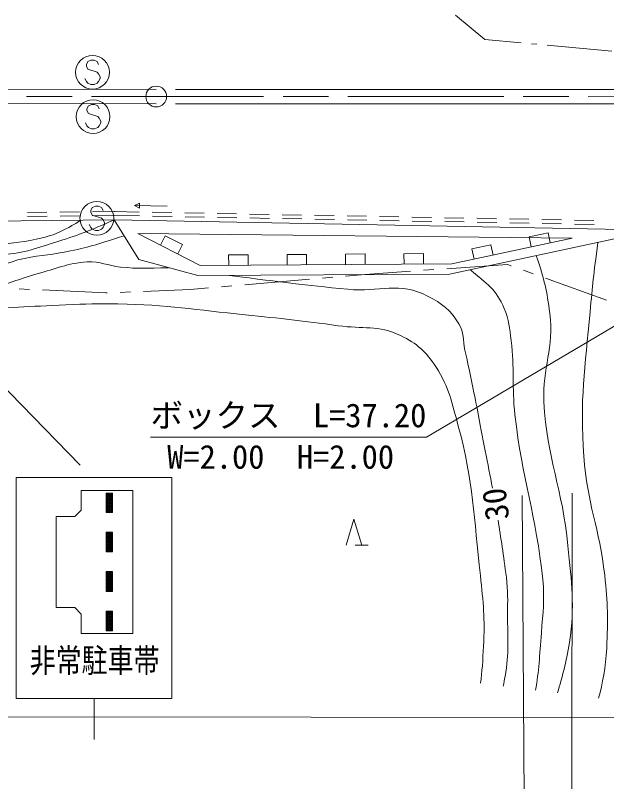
# Model space of a CAD drawing. Units: millimetres, scale not verified. Extents: x 40000 to 680000, y 20000 to 380000.
# Drawn here: x 358700 to 404224, y 235203 to 294162 of the extents above; entities that cross this region are included whole.
import ezdxf
from ezdxf.enums import TextEntityAlignment as Align

# ---------------------------------------------------------------- set-up
doc = ezdxf.new("R2010")
doc.units = ezdxf.units.MM
doc.header["$LTSCALE"] = 1000
doc.linetypes.add('CHAIN', pattern=[18.5, 12, -1.5, 3.5, -1.5])
for name, color, linetype, lineweight in [('M-BGD', 7, 'Continuous', 13), ('M-BMK', 2, 'CHAIN', 13), ('M-BMK-ROW', 30, 'Continuous', 13), ('M-BMK-SRVR', 3, 'Continuous', 13), ('M-STR-HTXT', 7, 'Continuous', 13), ('M-STR-STRC', 7, 'Continuous', 13)]:
    doc.layers.add(name, color=color, linetype=linetype, lineweight=lineweight)
doc.styles.add('ＭＳ ゴシック', font='')
doc.styles.get('ＭＳ ゴシック').set_extended_font_data('MS Gothic')

msp = doc.modelspace()

# ---------------------------------------------------------------- linework, layer by layer
at = {"layer": 'M-BGD'}
for p, q in [((392596, 294162), (394833, 292313)), ((394833, 292313), (397648, 292051)), ((398445, 291978), (398843, 291941)), ((399640, 291867), (404618, 291405)), ((367881, 279520), (368259, 279702)), ((370381, 279484), (367881, 279520)), ((368254, 279327), (367881, 279520)), ((368259, 279702), (368254, 279327)), ((361134, 279008), (359634, 278992)), ((363634, 279035), (362134, 279019)), ((366368, 279064), (364634, 279045)), ((368239, 279029), (366320, 279065)), ((366320, 279065), (366368, 279064)), ((370739, 278983), (369239, 279011)), ((373239, 278936), (371739, 278964)), ((375738, 278889), (374238, 278917)), ((361141, 278708), (359641, 278692)), ((363641, 278735), (362141, 278719)), ((366371, 278764), (364641, 278746)), ((368263, 278729), (366371, 278764)), ((370763, 278682), (369263, 278710)), ((373262, 278636), (371763, 278664)), ((375762, 278589), (374262, 278617)), ((378238, 278843), (376738, 278871)), ((378262, 278542), (376762, 278570)), ((380737, 278796), (379238, 278824)), ((380761, 278496), (379261, 278524)), ((383237, 278750), (381737, 278778)), ((383261, 278449), (381761, 278477)), ((385736, 278703), (384237, 278731)), ((385760, 278403), (384261, 278431)), ((388236, 278657), (386736, 278684)), ((388260, 278356), (386760, 278384)), ((390736, 278610), (389236, 278638)), ((390759, 278309), (389260, 278337)), ((393235, 278563), (391735, 278591)), ((393259, 278263), (391759, 278291)), ((395735, 278517), (394235, 278545)), ((398234, 278470), (396735, 278498)), ((400734, 278424), (399234, 278452)), ((403233, 278377), (401734, 278405)), ((395759, 278216), (394259, 278244)), ((398258, 278170), (396758, 278198)), ((400758, 278123), (399258, 278151)), ((403257, 278076), (401757, 278104)), ((401577, 277019), (368130, 277373)), ((370228, 277200), (369865, 276487)), ((371564, 276518), (370228, 277200)), ((399712, 277440), (398245, 277127)), ((398245, 277127), (398412, 276344)), ((399879, 276657), (399712, 277440)), ((371201, 275805), (371564, 276518)), ((395311, 276501), (393844, 276188)), ((393844, 276188), (394011, 275406)), ((395478, 275719), (395311, 276501)), ((376619, 275743), (375119, 275733)), ((375119, 275733), (375124, 274933)), ((376624, 274943), (376619, 275743)), ((381119, 275772), (379619, 275762)), ((379619, 275762), (379624, 274962)), ((381124, 274972), (381119, 275772)), ((385619, 275801), (384119, 275791)), ((384119, 275791), (384124, 274991)), ((385624, 275001), (385619, 275801)), ((390119, 275830), (388619, 275820)), ((388619, 275820), (388624, 275020)), ((390124, 275030), (390119, 275830)), ((384171, 253388), (384771, 255388)), ((384771, 255388), (385371, 253388)), ((384871, 253388), (385871, 253388))]:
    msp.add_line(p, q, dxfattribs=at)
for points in [[(68574, 288850), (144329, 288751), (168574, 288720), (217555, 288656), (264836, 288595), (318245, 288525), (369546, 288463)], [(371039, 288462), (404120, 288455), (445541, 288445), (470065, 288423), (515891, 288058), (566421, 288256), (570155, 288341)], [(68572, 287750), (144327, 287651), (168572, 287620), (217553, 287556), (264834, 287495), (318244, 287425), (369545, 287363)], [(371039, 287362), (404120, 287355), (445540, 287345), (470060, 287323), (515888, 286958), (566436, 287156), (570177, 287242)], [(328242, 276759), (343615, 277800), (351930, 278280), (366308, 278419)], [(570356, 278341), (547456, 277900), (450162, 277548), (406809, 277664), (366308, 278419)], [(406146, 277251), (392120, 274260), (372743, 274136), (368207, 275372), (366308, 278419)], [(401577, 277019), (392312, 275044), (372936, 274919), (368130, 277373)]]:
    msp.add_lwpolyline(points, dxfattribs=at)
for points, knots in [([(346627, 277852), (348015, 277353), (348444, 277211), (349640, 276915), (351044, 276568), (351862, 276519), (353292, 276308), (355017, 276054), (355980, 275632), (357719, 275749), (359456, 275866), (360390, 276277), (362053, 276791), (363753, 277316), (364348, 277574), (366308, 278419)], [0, 0, 0, 0, 1, 1, 1, 2, 2, 2, 3, 3, 3, 4, 4, 4, 5, 5, 5, 5]), ([(350438, 278194), (351601, 277584), (352036, 277389), (353127, 277062), (354526, 276643), (355373, 276595), (356833, 276574), (358199, 276556), (358972, 276672), (360311, 276941), (361330, 277146), (361899, 277353), (362812, 277850), (363174, 278047), (363316, 278119), (363716, 278394)], [0, 0, 0, 0, 1, 1, 1, 2, 2, 2, 3, 3, 3, 4, 4, 4, 5, 5, 5, 5]), ([(328511, 276777), (328669, 275387), (328723, 273611), (330221, 273118), (331223, 272787), (331877, 273196), (332901, 273447), (334974, 273955), (335971, 274802), (338054, 275266), (340332, 275773), (341677, 275672), (344009, 275737), (344655, 275755), (345016, 275690), (345660, 275635), (347838, 275451), (349035, 275143), (351210, 274920), (353007, 274736), (354017, 274400), (355819, 274531), (357262, 274635), (357988, 275162), (359404, 275459), (360773, 275745), (361570, 275742), (362938, 276033), (364578, 276381), (365146, 276579), (367068, 277199)], [0, 0, 0, 0, 1, 1, 1, 2, 2, 2, 3, 3, 3, 4, 4, 4, 5, 5, 5, 6, 6, 6, 7, 7, 7, 8, 8, 8, 9, 9, 9, 10, 10, 10, 10]), ([(403595, 241628), (403912, 242772), (404147, 243991), (404225, 245482), (404339, 247667), (404306, 248906), (404070, 251082), (403678, 254691), (402713, 256614), (402460, 260235), (402158, 264571), (402542, 267024), (402948, 271350), (403145, 273443), (403207, 274152), (403549, 276697)], [0, 0, 0, 0, 1, 1, 1, 2, 2, 2, 3, 3, 3, 4, 4, 4, 5, 5, 5, 5]), ([(398799, 275684), (399450, 273745), (399620, 273000), (399845, 271225), (400180, 268581), (399264, 267079), (399397, 264418), (399617, 260044), (400828, 257718), (401244, 253359), (401521, 250463), (401787, 248789), (401358, 245912), (401123, 244338), (400792, 243275), (400445, 242027)], [0, 0, 0, 0, 1, 1, 1, 2, 2, 2, 3, 3, 3, 4, 4, 4, 5, 5, 5, 5]), ([(325056, 275123), (325712, 274439), (325936, 274145), (326654, 273734), (327085, 273488), (327455, 273554), (327809, 273208), (328403, 272627), (327789, 271657), (328474, 271188), (329121, 270746), (329604, 270547), (330386, 270583), (332844, 270697), (333975, 271949), (336317, 272703), (338216, 273314), (339263, 273811), (341244, 274046), (342868, 274239), (343795, 274122), (345430, 274109), (346532, 274101), (347151, 274087), (348250, 274009), (350182, 273872), (351238, 273539), (353168, 273388), (354522, 273281), (355295, 273054), (356643, 273228), (358146, 273422), (358913, 273889), (360379, 274271), (361875, 274661), (362686, 275092), (364228, 275189), (365244, 275252), (365792, 274898), (366806, 274796), (368240, 274651), (368772, 274694), (370495, 274748)], [0, 0, 0, 0, 1, 1, 1, 2, 2, 2, 3, 3, 3, 4, 4, 4, 5, 5, 5, 6, 6, 6, 7, 7, 7, 8, 8, 8, 9, 9, 9, 10, 10, 10, 11, 11, 11, 12, 12, 12, 13, 13, 13, 14, 14, 14, 14]), ([(393698, 274597), (394993, 273528), (395749, 273056), (396332, 271616), (396701, 270703), (396741, 270129), (396866, 269152), (397150, 266935), (396912, 265659), (397161, 263439), (397723, 258445), (398796, 255752), (399303, 250752), (399465, 249160), (399311, 248253), (399195, 246657), (399067, 244895), (399002, 243672), (398748, 242243)], [0, 0, 0, 0, 1, 1, 1, 2, 2, 2, 3, 3, 3, 4, 4, 4, 5, 5, 5, 6, 6, 6, 6]), ([(375186, 274151), (379578, 273593), (380731, 273429), (384298, 273087), (386695, 272857), (388308, 273682), (390443, 272566), (391551, 271987), (392189, 271509), (392836, 270439), (393258, 269741), (393138, 269203), (393312, 268407), (393695, 266664), (393904, 265687), (394241, 263934), (394700, 261546), (395082, 259655), (395427, 257787)], [0, 0, 0, 0, 1, 1, 1, 2, 2, 2, 3, 3, 3, 4, 4, 4, 5, 5, 5, 6, 6, 6, 6]), ([(321935, 273543), (323624, 272638), (324602, 272177), (325565, 270636), (326404, 269294), (326277, 268271), (326728, 266754), (326849, 266347), (326691, 265906), (327035, 265711), (327981, 265175), (328858, 265961), (329943, 266390), (333389, 267753), (334662, 269864), (338116, 271207), (339652, 271805), (340632, 271748), (342265, 271975), (343130, 272096), (343612, 272226), (344485, 272248), (344668, 272253), (344770, 272223), (344951, 272199), (346489, 271995), (347324, 271707), (348866, 271531), (351360, 271247), (352783, 271479), (355292, 271541), (358147, 271612), (359741, 271780), (362594, 271886), (364158, 271944), (365035, 271999), (366599, 271968), (370438, 271893), (372573, 271501), (376393, 271117), (379198, 270836), (380770, 270673), (383561, 270281), (385437, 270017), (386646, 270350), (388353, 269527), (389640, 268906), (390312, 268296), (391088, 267095), (392117, 265505), (392306, 264387), (392801, 262559), (393987, 258180), (393993, 255577), (394498, 251067), (394736, 248952), (394847, 247749), (394744, 245623), (394692, 244550), (394626, 243637), (394520, 242779)], [0, 0, 0, 0, 1, 1, 1, 2, 2, 2, 3, 3, 3, 4, 4, 4, 5, 5, 5, 6, 6, 6, 7, 7, 7, 8, 8, 8, 9, 9, 9, 10, 10, 10, 11, 11, 11, 12, 12, 12, 13, 13, 13, 14, 14, 14, 15, 15, 15, 16, 16, 16, 17, 17, 17, 18, 18, 18, 19, 19, 19, 20, 20, 20, 20]), ([(395860, 255322), (396079, 253997), (396288, 252585), (396500, 250936), (396643, 249827), (396594, 249193), (396594, 248075), (396593, 246209), (396736, 245137), (396401, 243302), (396354, 243047), (396309, 242799), (396264, 242558)], [0, 0, 0, 0, 1, 1, 1, 2, 2, 2, 3, 3, 3, 4, 4, 4, 4])]:
    msp.add_open_spline(points, degree=3, knots=knots, dxfattribs=at)
at = {"layer": 'M-BMK'}
msp.add_lwpolyline([(68573, 288300), (365007, 287914), (365807, 287913), (466230, 287890), (500215, 287739)], dxfattribs=at)
at = {"layer": 'M-BMK-ROW'}
for p, q in [((391908, 274669), (396587, 274997)), ((396587, 274997), (396878, 274893)), ((384129, 274098), (385630, 274228)), ((385630, 274228), (389115, 274473)), ((390112, 274543), (390910, 274599)), ((397819, 274553), (398571, 274282)), ((376358, 273425), (381339, 273856)), ((382336, 273943), (383133, 274012)), ((399512, 273943), (404215, 272247)), ((358986, 273118), (359785, 273080)), ((360784, 273033), (365656, 272803)), ((368576, 272919), (372152, 273061)), ((372152, 273061), (373568, 273184)), ((374565, 273270), (375362, 273339)), ((365656, 272803), (365779, 272808)), ((366778, 272848), (367577, 272880))]:
    msp.add_line(p, q, dxfattribs=at)
at = {"layer": 'M-BMK-SRVR'}
msp.add_circle((369545, 287913), 800, dxfattribs=at)
at = {"layer": 'M-STR-HTXT'}
for p, q in [((397720, 257215), (397943, 223170)), ((401557, 257408), (401529, 230643)), ((571131, 239978), (68511, 240502))]:
    msp.add_line(p, q, dxfattribs=at)
msp.add_lwpolyline([(425747, 282621), (390361, 261719), (369111, 261719)], dxfattribs=at)
at = {"layer": 'M-STR-STRC'}
for p, q in [((364523, 290724), (364287, 290606)), ((364759, 290724), (364523, 290724)), ((364996, 290606), (364759, 290724)), ((364287, 290606), (364169, 290370)), ((364169, 290370), (364169, 290252)), ((364169, 290252), (364287, 290015)), ((365114, 290370), (364996, 290606)), ((364287, 290015), (364996, 289779)), ((364996, 289779), (365114, 289661)), ((365114, 289661), (365232, 289424)), ((364169, 289070), (364050, 289306)), ((364287, 288952), (364169, 289070)), ((364523, 288834), (364287, 288952)), ((364996, 288952), (364759, 288834)), ((365114, 289070), (364996, 288952)), ((365232, 289306), (365114, 289070)), ((365232, 289424), (365232, 289306)), ((364759, 288834), (364523, 288834)), ((364331, 287196), (364213, 286959)), ((364567, 287314), (364331, 287196)), ((364804, 287314), (364567, 287314)), ((365040, 287196), (364804, 287314)), ((365158, 286959), (365040, 287196)), ((364213, 286959), (364213, 286841)), ((364213, 286841), (364331, 286605)), ((364331, 286605), (365040, 286369)), ((365040, 286369), (365158, 286250)), ((365158, 286250), (365277, 286014)), ((365277, 286014), (365277, 285896)), ((364213, 285659), (364095, 285896)), ((364331, 285541), (364213, 285659)), ((364567, 285423), (364331, 285541)), ((364804, 285423), (364567, 285423)), ((365040, 285541), (364804, 285423)), ((365158, 285659), (365040, 285541)), ((365277, 285896), (365158, 285659)), ((364860, 279489), (364624, 279371)), ((365097, 279489), (364860, 279489)), ((365333, 279371), (365097, 279489)), ((364624, 279371), (364506, 279135)), ((364506, 279135), (364506, 279016)), ((364506, 279016), (364624, 278780)), ((365451, 279135), (365333, 279371)), ((364624, 278780), (365333, 278544)), ((365333, 278544), (365451, 278426)), ((365451, 278426), (365570, 278189)), ((364506, 277835), (364388, 278071)), ((364624, 277716), (364506, 277835)), ((364860, 277598), (364624, 277716)), ((365333, 277716), (365097, 277598)), ((365451, 277835), (365333, 277716)), ((365570, 278071), (365451, 277835)), ((365570, 278189), (365570, 278071)), ((363694, 259557), (346273, 277383)), ((365097, 277598), (364860, 277598)), ((358759, 258600), (370759, 258600)), ((358759, 241600), (358759, 258600)), ((370759, 258600), (370759, 241600)), ((367759, 257600), (363759, 257600)), ((363759, 257600), (363759, 256098)), ((365682, 257400), (365682, 255920)), ((366182, 257400), (365682, 257400)), ((365682, 257385), (365698, 257400)), ((365682, 257243), (365839, 257400)), ((365682, 257102), (365980, 257400)), ((365682, 256960), (366122, 257400)), ((365682, 256819), (366182, 257319)), ((366182, 256814), (365682, 257314)), ((365682, 256678), (366182, 257178)), ((366182, 256672), (365682, 257172)), ((366182, 256955), (365737, 257400)), ((366182, 257097), (365879, 257400)), ((366182, 257238), (366020, 257400)), ((366182, 257379), (366161, 257400)), ((366182, 257400), (366182, 255920)), ((367759, 257600), (367759, 246600)), ((365682, 256536), (366182, 257036)), ((366182, 256531), (365682, 257031)), ((365682, 256395), (366182, 256895)), ((366182, 256390), (365682, 256890)), ((365682, 256253), (366182, 256753)), ((366182, 256248), (365682, 256748)), ((365682, 256112), (366182, 256612)), ((366182, 256107), (365682, 256607)), ((363759, 256098), (363291, 255600)), ((365682, 255970), (366182, 256470)), ((366182, 255965), (365682, 256465)), ((366086, 255920), (365682, 256324)), ((365944, 255920), (365682, 256182)), ((365803, 255920), (365682, 256041)), ((365682, 255920), (366182, 255920)), ((365773, 255920), (366182, 256329)), ((365915, 255920), (366182, 256188)), ((366056, 255920), (366182, 256046)), ((363291, 255600), (361843, 255600)), ((361843, 255600), (361843, 248600)), ((365682, 254400), (366182, 254400)), ((365682, 254400), (365682, 252880)), ((365682, 254398), (365684, 254400)), ((365682, 254257), (365826, 254400)), ((365682, 254115), (365967, 254400)), ((365682, 253974), (366108, 254400)), ((365682, 253832), (366182, 254332)), ((366182, 253765), (365682, 254265)), ((365682, 253691), (366182, 254191)), ((366182, 253623), (365682, 254123)), ((366182, 253906), (365688, 254400)), ((366182, 254048), (365829, 254400)), ((366182, 254189), (365971, 254400)), ((366182, 254330), (366112, 254400)), ((366182, 254400), (366182, 252880)), ((365682, 253550), (366182, 254050)), ((366182, 253482), (365682, 253982)), ((365682, 253408), (366182, 253908)), ((366182, 253340), (365682, 253840)), ((365682, 253267), (366182, 253767)), ((366182, 253199), (365682, 253699)), ((365682, 253125), (366182, 253625)), ((366182, 253058), (365682, 253558)), ((365682, 252984), (366182, 253484)), ((366182, 252916), (365682, 253416)), ((366077, 252880), (365682, 253275)), ((365935, 252880), (365682, 253133)), ((365794, 252880), (365682, 252992)), ((365720, 252880), (366182, 253343)), ((365861, 252880), (366182, 253201)), ((366003, 252880), (366182, 253060)), ((365682, 252880), (366182, 252880)), ((366144, 252880), (366182, 252918)), ((365682, 251360), (366182, 251360)), ((365682, 251360), (365682, 249840)), ((365682, 251302), (365741, 251360)), ((365682, 251160), (365882, 251360)), ((365682, 251019), (366024, 251360)), ((365682, 250877), (366165, 251360)), ((366182, 250763), (365682, 251263)), ((365682, 250736), (366182, 251236)), ((366182, 250905), (365727, 251360)), ((366182, 251046), (365868, 251360)), ((366182, 251188), (366009, 251360)), ((366182, 251329), (366151, 251360)), ((366182, 251360), (366182, 249840)), ((366182, 250622), (365682, 251122)), ((365682, 250594), (366182, 251094)), ((366182, 250480), (365682, 250980)), ((365682, 250453), (366182, 250953)), ((366182, 250339), (365682, 250839)), ((365682, 250312), (366182, 250812)), ((366182, 250198), (365682, 250698)), ((365682, 250170), (366182, 250670)), ((366182, 250056), (365682, 250556)), ((365682, 250029), (366182, 250529)), ((366182, 249915), (365682, 250415)), ((365682, 249887), (366182, 250387)), ((366115, 249840), (365682, 250273)), ((365974, 249840), (365682, 250132)), ((365832, 249840), (365682, 249990)), ((365776, 249840), (366182, 250246)), ((365918, 249840), (366182, 250104)), ((365691, 249840), (365682, 249849)), ((365682, 249840), (366182, 249840)), ((366059, 249840), (366182, 249963)), ((361843, 248600), (363285, 248600)), ((363285, 248600), (363759, 248093)), ((365682, 248320), (366182, 248320)), ((365682, 248320), (365682, 246800)), ((365682, 248191), (365811, 248320)), ((365682, 248050), (365952, 248320)), ((365682, 247908), (366094, 248320)), ((365682, 247767), (366182, 248267)), ((366182, 247762), (365682, 248262)), ((366182, 247903), (365765, 248320)), ((366182, 248045), (365907, 248320)), ((366182, 248186), (366048, 248320)), ((366182, 248320), (366182, 246800)), ((363759, 246600), (363759, 248093)), ((365682, 247626), (366182, 248126)), ((366182, 247620), (365682, 248120)), ((365682, 247484), (366182, 247984)), ((366182, 247479), (365682, 247979)), ((365682, 247343), (366182, 247843)), ((366182, 247338), (365682, 247838)), ((365682, 247201), (366182, 247701)), ((366182, 247196), (365682, 247696)), ((365682, 247060), (366182, 247560)), ((366182, 247055), (365682, 247555)), ((365682, 246918), (366182, 247418)), ((366182, 246913), (365682, 247413)), ((366154, 246800), (365682, 247272)), ((366012, 246800), (365682, 247130)), ((365705, 246800), (366182, 247277)), ((365847, 246800), (366182, 247136)), ((363759, 246600), (367759, 246600)), ((365871, 246800), (365682, 246989)), ((365729, 246800), (365682, 246848)), ((365682, 246800), (366182, 246800)), ((365988, 246800), (366182, 246994)), ((366130, 246800), (366182, 246853)), ((358759, 241600), (370759, 241600)), ((364759, 241600), (364759, 238458))]:
    msp.add_line(p, q, dxfattribs=at)
for centre in [(364641, 289779), (364686, 286369), (364979, 278544)]:
    msp.add_circle(centre, 1300, dxfattribs=at)

# ---------------------------------------------------------------- texts
at = {"layer": 'M-BGD', "style": 'ＭＳ ゴシック'}
msp.add_text('30', height=1833, rotation=97.399, dxfattribs=at).set_placement((397282, 255507), align=Align.BOTTOM_LEFT)
at = {"layer": 'M-STR-HTXT', "style": 'ＭＳ ゴシック'}
msp.add_text('ボックス\u3000L=37.20', height=1833, dxfattribs=at).set_placement((369111, 261919), align=Align.BOTTOM_LEFT)
msp.add_text('W=2.00\u3000H=2.00', height=1833, dxfattribs=at).set_placement((379126, 258731), align=Align.BOTTOM_CENTER)
at = {"layer": 'M-STR-STRC', "style": 'ＭＳ ゴシック', "width": 0.8}
msp.add_text('非常駐車帯', height=1833, dxfattribs=at).set_placement((359802, 243065), align=Align.BOTTOM_LEFT)

doc.saveas('drawing.dxf')
